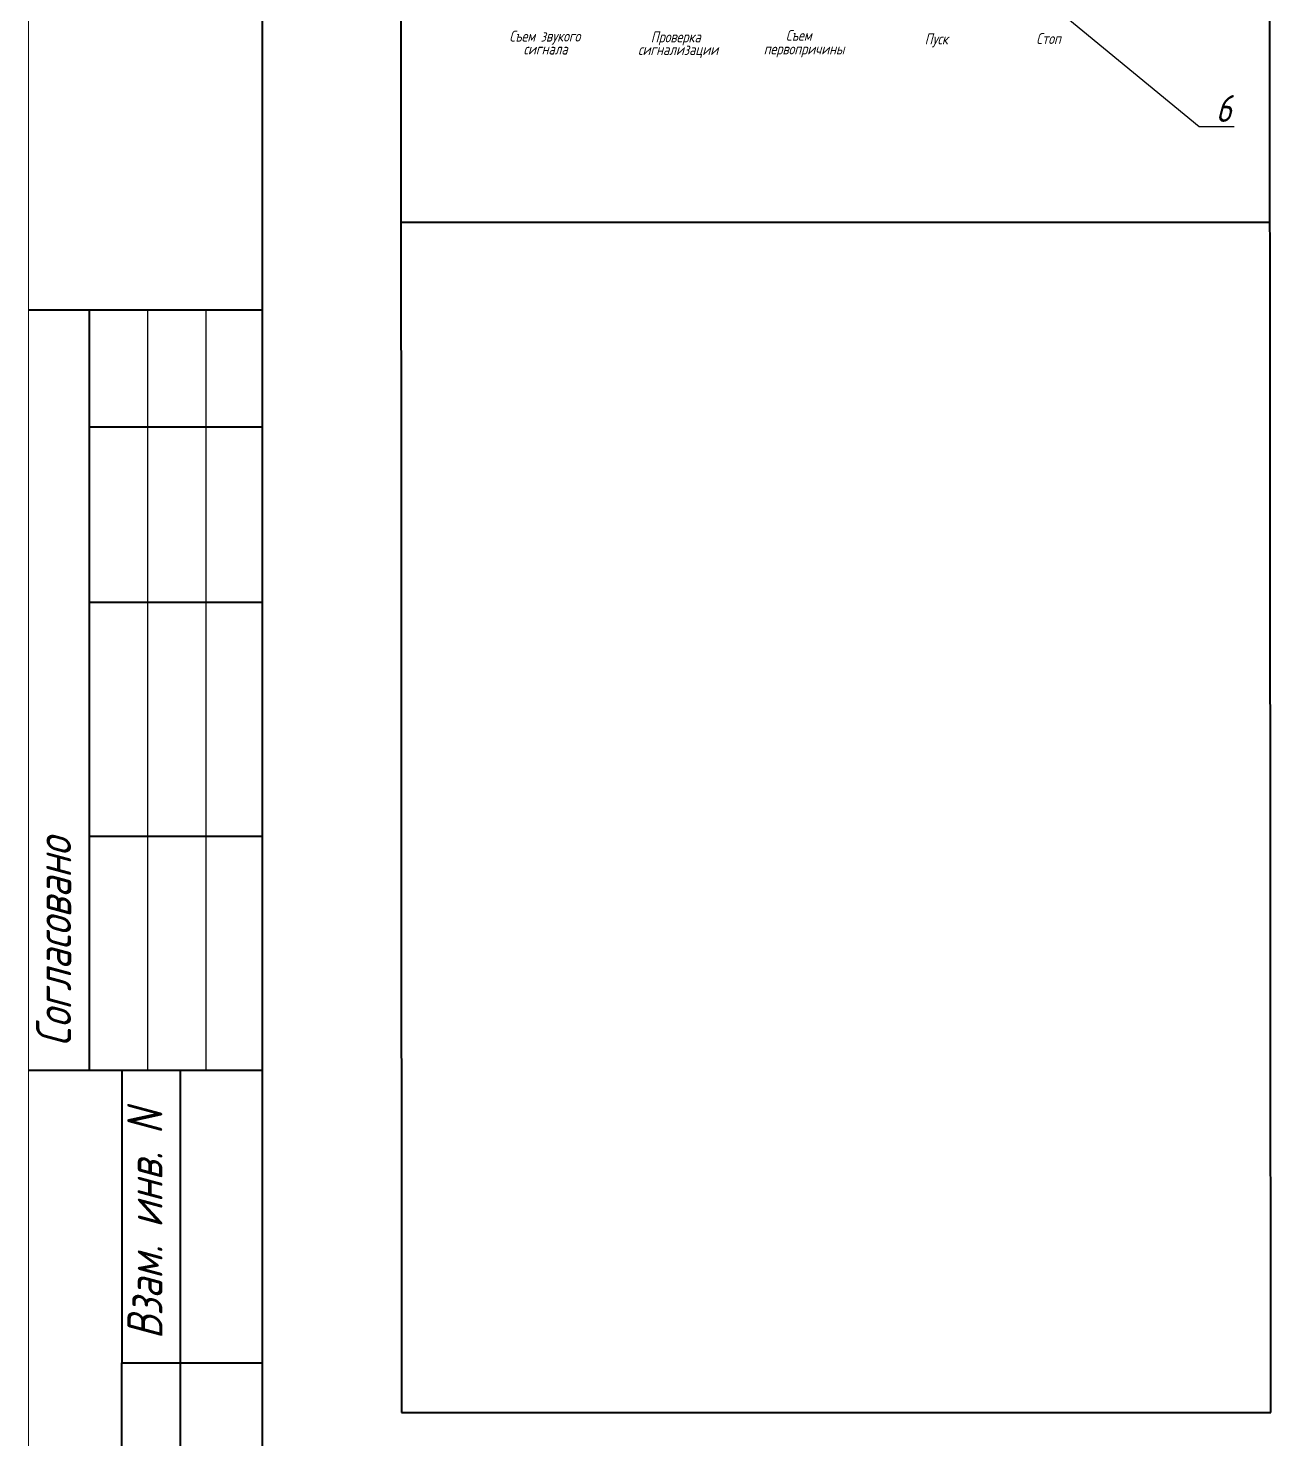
# Model space of a CAD drawing. Extents: x 1296 to 1960, y 266 to 609.
# Drawn here: x 1296.2 to 1402.5, y 370.5 to 491 of the extents above; entities that cross this region are included whole.
import ezdxf

# ---------------------------------------------------------------- set-up
doc = ezdxf.new("R2010")
doc.units = 0
doc.header["$LTSCALE"] = 20
doc.header["$MEASUREMENT"] = 0
doc.layers.get('0').update_dxf_attribs({"linetype": 'CONTINUOUS'})
doc.layers.add('1', color=7, linetype='CONTINUOUS')
doc.layers.add('АСУТП', color=7, linetype='CONTINUOUS')
for name, color, linetype, lineweight in [('MAIN', 7, 'CONTINUOUS', 50), ('Основная', 7, 'CONTINUOUS', 50), ('Тонкая', 7, 'CONTINUOUS', 20)]:
    doc.layers.add(name, color=color, linetype=linetype, lineweight=lineweight)
doc.styles.add('GOST тип А', font='', dxfattribs={"oblique": 15})
doc.styles.add('ROMANC', font='', dxfattribs={"oblique": 15, "height": 3})
doc.styles.get('GOST тип А').set_extended_font_data('GOST type A')
doc.styles.get('ROMANC').set_extended_font_data('GOST type A')

msp = doc.modelspace()

# ---------------------------------------------------------------- linework, layer by layer
at = {"color": 7, "lineweight": 40}
for p, q in [((1316.218, 441.958, 1), (1316.218, 425.958, 1)), ((1316.218, 425.958, 1), (1316.218, 377.958, 1))]:
    msp.add_line(p, q, dxfattribs=at)
at = {"layer": '1', "color": 7, "linetype": 'Continuous', "lineweight": 40}
for p, q in [((1328.051, 577.695, 1), (1328.125, 372.716, 1)), ((1402.456, 372.716, 1), (1402.298, 577.695, 1)), ((1328.125, 474.478, 1), (1402.374, 474.478, 1)), ((1328.125, 372.716, 1), (1402.456, 372.716, 1))]:
    msp.add_line(p, q, dxfattribs=at)
at = {"layer": '1', "color": 7, "linetype": 'Continuous'}
for p, q in [((1383.812, 492.927, 1), (1396.345, 482.648, 1)), ((1396.345, 482.648, 1), (1399.334, 482.648, 1))]:
    msp.add_line(p, q, dxfattribs=at)
at = {"layer": 'MAIN', "color": 7, "linetype": 'Continuous', "lineweight": 40}
for p, q in [((1296.204, 466.977, 1), (1316.204, 466.977, 1)), ((1301.403, 466.977, 1), (1301.403, 401.977, 1)), ((1301.403, 456.977, 1), (1316.204, 456.977, 1)), ((1301.403, 441.977, 1), (1316.204, 441.977, 1)), ((1301.403, 421.977, 1), (1316.204, 421.977, 1)), ((1296.204, 401.977, 1), (1316.204, 401.977, 1)), ((1304.204, 401.965, 1), (1304.204, 376.965, 1)), ((1309.204, 401.965, 1), (1309.204, 316.965, 1)), ((1304.204, 316.965, 1), (1304.204, 376.965, 1)), ((1304.204, 376.965, 1), (1316.204, 376.965, 1))]:
    msp.add_line(p, q, dxfattribs=at)
at = {"layer": 'MAIN', "color": 7, "linetype": 'Continuous', "lineweight": -3}
for p, q in [((1306.403, 466.977, 1), (1306.403, 401.977, 1)), ((1311.403, 466.977, 1), (1311.403, 401.977, 1))]:
    msp.add_line(p, q, dxfattribs=at)
at = {"layer": 'Основная', "lineweight": 40}
msp.add_line((1316.218, 603.982, 1), (1316.218, 316.982, 1), dxfattribs=at)
at = {"layer": 'Тонкая'}
msp.add_line((1296.218, 608.982, 1), (1296.218, 311.982, 1), dxfattribs=at)

# ---------------------------------------------------------------- texts
at = {"layer": 'MAIN', "color": 7, "linetype": 'Continuous', "lineweight": 40, "style": 'GOST тип А', "oblique": 15}
for s, p in [('Согласовано', (1299.879, 403.977, 1)), ('Взам. инв. N', (1307.681, 378.965, 1))]:
    msp.add_text(s, height=3, rotation=90, dxfattribs=at).set_placement(p)
at = {"layer": 'АСУТП', "color": 7, "linetype": 'Continuous', "lineweight": -3, "oblique": 15}
for s, height, style, p in [('Съем звукого', 0.936, 'GOST тип А', (1337.343, 489.902, 1)), ('Проверка', 0.936, 'GOST тип А', (1349.439, 489.838, 1)), ('Съем', 0.936, 'GOST тип А', (1360.987, 489.967, 1)), ('Пуск', 0.936, 'GOST тип А', (1372.859, 489.665, 1)), ('Стоп', 0.936, 'GOST тип А', (1382.4, 489.698, 1)), ('сигнала', 0.936, 'GOST тип А', (1338.558, 488.798, 1)), ('сигнализации', 0.936, 'GOST тип А', (1348.354, 488.754, 1)), ('первопричины', 0.936, 'GOST тип А', (1359.095, 488.806, 1)), ('6', 2.3, 'ROMANC', (1397.745, 483.036, 1))]:
    msp.add_text(s, height=height, dxfattribs=dict(at, style=style)).set_placement(p)

doc.saveas('drawing.dxf')
